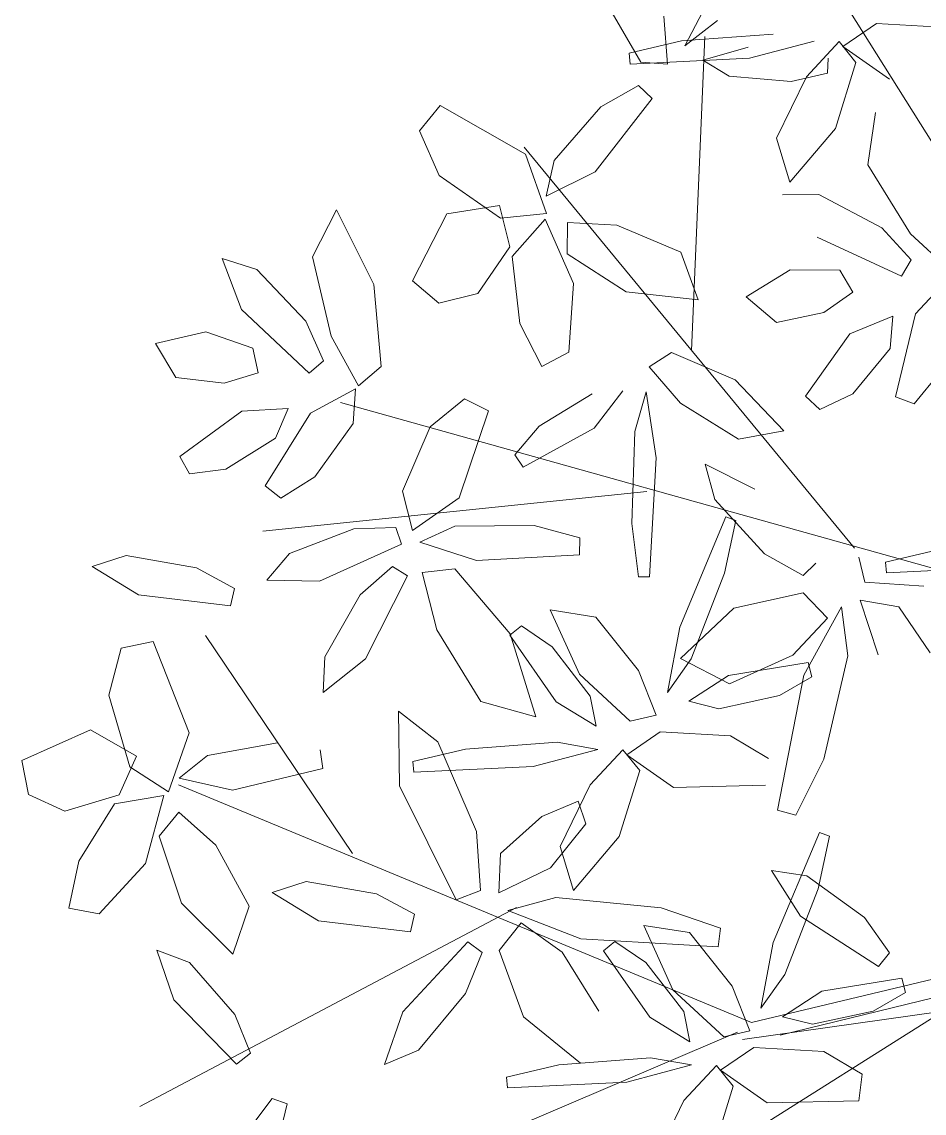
# Model space of a CAD drawing. Header units: metres. Extents: x 349703 to 349913, y 9282546 to 9282694.
# Drawn here: x 349716.203 to 349717.077, y 9282675.091 to 9282676.149 of the extents above; entities that cross this region are included whole.
import ezdxf

# ---------------------------------------------------------------- set-up
doc = ezdxf.new("R2010")
doc.units = ezdxf.units.M
doc.header["$LTSCALE"] = 0.25
doc.layers.add('ARQ-FONDO', color=253, linetype='CONTINUOUS', lineweight=9)

# ---------------------------------------------------------------- blocks, each defined once
blk = doc.blocks.new('ARR2')
at = {"layer": 'ARQ-FONDO', "lineweight": 5}
for p, q in [((2740.9083, 1214.8699), (2740.3874, 1215.6998)), ((2740.2011, 1215.5801), (2740.2447, 1215.6629)), ((2740.1395, 1215.5571), (2740.0908, 1215.6409)), ((2740.1716, 1215.6216), (2740.1769, 1215.5545)), ((2740.2471, 1215.6155), (2740.2011, 1215.5801)), ((2740.4696, 1215.6112), (2740.4227, 1215.5791)), ((2740.5679, 1215.6056), (2740.4696, 1215.6112)), ((2740.1231, 1215.5696), (2740.1965, 1215.5868)), ((2740.1965, 1215.5868), (2740.325, 1215.5964)), ((2740.2106, 1215.153), (2740.2292, 1215.5932)), ((2740.3822, 1215.5865), (2740.2916, 1215.5626)), ((2740.3715, 1215.5367), (2740.4174, 1215.5861)), ((2740.4174, 1215.5861), (2740.4407, 1215.5567)), ((2740.2265, 1215.5599), (2740.2898, 1215.578)), ((2740.4227, 1215.5791), (2740.4881, 1215.5333)), ((2740.1246, 1215.5544), (2740.1231, 1215.5696)), ((2740.2916, 1215.5626), (2740.1246, 1215.5544)), ((2740.1769, 1215.5545), (2740.1395, 1215.5571)), ((2740.2634, 1215.5374), (2740.2265, 1215.5599)), ((2740.4021, 1215.5626), (2740.4012, 1215.5418)), ((2740.4407, 1215.5567), (2740.412, 1215.4642)), ((2740.4012, 1215.5418), (2740.3501, 1215.53)), ((2740.1362, 1215.5242), (2740.0835, 1215.4945)), ((2740.1553, 1215.5061), (2740.1362, 1215.5242)), ((2740.3501, 1215.53), (2740.2634, 1215.5374)), ((2740.3295, 1215.4506), (2740.3715, 1215.5367)), ((2739.8586, 1215.4962), (2739.8296, 1215.4607)), ((2739.9781, 1215.4281), (2739.8586, 1215.4962)), ((2740.0835, 1215.4945), (2740.0179, 1215.4191)), ((2740.0756, 1215.4032), (2740.1553, 1215.5061)), ((2740.4684, 1215.4864), (2740.4573, 1215.4131)), ((2740.412, 1215.4642), (2740.3481, 1215.3887)), ((2739.8296, 1215.4607), (2739.8571, 1215.3984)), ((2740.3481, 1215.3887), (2740.3295, 1215.4506)), ((2740.4388, 1214.8759), (2739.976, 1215.4379)), ((2740.0073, 1215.3451), (2739.9781, 1215.4281)), ((2740.0179, 1215.4191), (2740.0071, 1215.3694)), ((2740.0071, 1215.3694), (2740.0756, 1215.4032)), ((2740.4573, 1215.4131), (2740.5173, 1215.3163)), ((2739.8571, 1215.3984), (2739.9431, 1215.3383)), ((2740.389, 1215.3716), (2740.3382, 1215.371)), ((2740.4773, 1215.3247), (2740.389, 1215.3716)), ((2739.9413, 1215.356), (2739.8676, 1215.3444)), ((2739.9561, 1215.2983), (2739.9413, 1215.356)), ((2739.7133, 1215.35), (2739.6795, 1215.2841)), ((2739.7653, 1215.2453), (2739.7133, 1215.35)), ((2739.8676, 1215.3444), (2739.8196, 1215.2508)), ((2739.9431, 1215.3383), (2740.0073, 1215.3451)), ((2740.0056, 1215.3371), (2739.9592, 1215.2846)), ((2740.0452, 1215.2467), (2740.0056, 1215.3371)), ((2740.0367, 1215.3322), (2740.0362, 1215.2887)), ((2740.106, 1215.3285), (2740.0367, 1215.3322)), ((2740.1957, 1215.291), (2740.106, 1215.3285)), ((2740.3865, 1215.3118), (2740.5047, 1215.2573)), ((2740.5181, 1215.28), (2740.4773, 1215.3247)), ((2740.5173, 1215.3163), (2740.5759, 1215.2626)), ((2739.9112, 1215.2329), (2739.9561, 1215.2983)), ((2739.5532, 1215.2819), (2739.5802, 1215.2105)), ((2739.6016, 1215.2664), (2739.5532, 1215.2819)), ((2739.6795, 1215.2841), (2739.7057, 1215.1732)), ((2739.9592, 1215.2846), (2739.9701, 1215.1908)), ((2740.0362, 1215.2887), (2740.1191, 1215.2351)), ((2740.22, 1215.2242), (2740.1957, 1215.291)), ((2740.5047, 1215.2573), (2740.5181, 1215.28)), ((2739.6704, 1215.1939), (2739.6016, 1215.2664)), ((2740.3489, 1215.266), (2740.2873, 1215.2282)), ((2740.4185, 1215.2657), (2740.3489, 1215.266)), ((2740.4367, 1215.2349), (2740.4185, 1215.2657)), ((2739.8196, 1215.2508), (2739.8566, 1215.2193)), ((2740.573, 1215.2569), (2740.5243, 1215.2046)), ((2739.7758, 1215.1308), (2739.7653, 1215.2453)), ((2740.0388, 1215.1509), (2740.0452, 1215.2467)), ((2740.1191, 1215.2351), (2740.22, 1215.2242)), ((2740.396, 1215.2062), (2740.4367, 1215.2349)), ((2739.8566, 1215.2193), (2739.9112, 1215.2329)), ((2740.2873, 1215.2282), (2740.3294, 1215.1922)), ((2739.5802, 1215.2105), (2739.675, 1215.1212)), ((2740.3294, 1215.1922), (2740.396, 1215.2062)), ((2740.5243, 1215.2046), (2740.4964, 1215.088)), ((2739.6949, 1215.1385), (2739.6704, 1215.1939)), ((2739.9701, 1215.1908), (2740.0006, 1215.1305)), ((2740.4924, 1215.2011), (2740.4321, 1215.1766)), ((2740.4887, 1215.156), (2740.4924, 1215.2011)), ((2739.53, 1215.179), (2739.4596, 1215.1626)), ((2739.5959, 1215.1565), (2739.53, 1215.179)), ((2739.7057, 1215.1732), (2739.7441, 1215.1036)), ((2740.4321, 1215.1766), (2740.3701, 1215.089)), ((2739.4596, 1215.1626), (2739.4881, 1215.1152)), ((2739.6034, 1215.1216), (2739.5959, 1215.1565)), ((2740.0006, 1215.1305), (2740.0388, 1215.1509)), ((2740.151, 1215.1302), (2740.1826, 1215.1504)), ((2740.1826, 1215.1504), (2740.2716, 1215.112)), ((2740.4365, 1215.0925), (2740.4887, 1215.156)), ((2739.675, 1215.1212), (2739.6949, 1215.1385)), ((2739.7441, 1215.1036), (2739.7758, 1215.1308)), ((2740.1952, 1215.0794), (2740.151, 1215.1302)), ((2739.4881, 1215.1152), (2739.5557, 1215.1074)), ((2739.5557, 1215.1074), (2739.6034, 1215.1216)), ((2740.2716, 1215.112), (2740.34, 1215.0406)), ((2740.5225, 1215.0785), (2740.5583, 1215.122)), ((2739.7396, 1215.0992), (2739.6768, 1215.065)), ((2739.7365, 1215.0507), (2739.7396, 1215.0992)), ((2740.1143, 1215.0964), (2740.0742, 1215.0442)), ((2739.8927, 1215.0854), (2739.8445, 1215.0461)), ((2739.9262, 1215.0684), (2739.8927, 1215.0854)), ((2739.9972, 1215.0468), (2740.0713, 1215.0925)), ((2740.1309, 1215.0394), (2740.1468, 1215.0953)), ((2740.1468, 1215.0953), (2740.161, 1215.0027)), ((2740.3701, 1215.089), (2740.3905, 1215.0702)), ((2740.3905, 1215.0702), (2740.4365, 1215.0925)), ((2740.4964, 1215.088), (2740.5225, 1215.0785)), ((2739.5805, 1215.0678), (2739.4939, 1215.0044)), ((2739.6455, 1215.0719), (2739.5805, 1215.0678)), ((2739.6277, 1215.0303), (2739.6455, 1215.0719)), ((2740.9134, 1214.7457), (2739.7186, 1215.0803)), ((2739.885, 1214.9464), (2739.9262, 1215.0684)), ((2740.2764, 1215.0286), (2740.1952, 1215.0794)), ((2739.6768, 1215.065), (2739.6133, 1214.9633)), ((2739.6829, 1214.976), (2739.7365, 1215.0507)), ((2739.8445, 1215.0461), (2739.8056, 1214.9557)), ((2739.9632, 1215.007), (2739.9972, 1215.0468)), ((2740.0742, 1215.0442), (2739.9748, 1214.9897)), ((2740.1269, 1214.9107), (2740.1309, 1215.0394)), ((2740.34, 1215.0406), (2740.2764, 1215.0286)), ((2739.558, 1214.9867), (2739.6277, 1215.0303)), ((2739.4939, 1215.0044), (2739.5073, 1214.9801)), ((2739.9748, 1214.9897), (2739.9632, 1215.007)), ((2740.161, 1215.0027), (2740.1516, 1214.8357)), ((2740.2295, 1214.9936), (2740.2993, 1214.9588)), ((2740.2433, 1214.9442), (2740.2295, 1214.9936)), ((2739.5073, 1214.9801), (2739.558, 1214.9867)), ((2739.6351, 1214.946), (2739.6829, 1214.976)), ((2739.6133, 1214.9633), (2739.6351, 1214.946)), ((2740.1478, 1214.9555), (2739.6101, 1214.8999)), ((2739.8056, 1214.9557), (2739.8197, 1214.9006)), ((2739.8197, 1214.9006), (2739.885, 1214.9464)), ((2740.3129, 1214.8681), (2740.2433, 1214.9442)), ((2740.194, 1214.7655), (2740.2585, 1214.9199)), ((2740.2728, 1214.9146), (2740.2568, 1214.841)), ((2740.2585, 1214.9199), (2740.2728, 1214.9146)), ((2739.7376, 1214.9031), (2739.6474, 1214.8683)), ((2739.7961, 1214.9051), (2739.7376, 1214.9031)), ((2739.804, 1214.8814), (2739.7961, 1214.9051)), ((2739.879, 1214.9068), (2739.8301, 1214.8844)), ((2739.9901, 1214.9079), (2739.879, 1214.9068)), ((2740.054, 1214.8904), (2739.9901, 1214.9079)), ((2740.1363, 1214.8359), (2740.1269, 1214.9107)), ((2739.8301, 1214.8844), (2739.9091, 1214.8588)), ((2740.0534, 1214.8668), (2740.054, 1214.8904)), ((2739.6474, 1214.8683), (2739.6156, 1214.8313)), ((2739.6893, 1214.8297), (2739.804, 1214.8814)), ((2739.9091, 1214.8588), (2740.0534, 1214.8668)), ((2740.3669, 1214.8376), (2740.3129, 1214.8681)), ((2740.4822, 1214.8564), (2740.5556, 1214.8737)), ((2739.4186, 1214.8655), (2739.3709, 1214.8502)), ((2739.5171, 1214.8484), (2739.4186, 1214.8655)), ((2740.3846, 1214.8552), (2740.3669, 1214.8376)), ((2740.4451, 1214.8636), (2740.4533, 1214.8284)), ((2740.4837, 1214.8412), (2740.4822, 1214.8564)), ((2739.3709, 1214.8502), (2739.4356, 1214.8106)), ((2739.5701, 1214.8197), (2739.5171, 1214.8484)), ((2739.7915, 1214.8504), (2739.7464, 1214.8104)), ((2739.754, 1214.7209), (2739.8126, 1214.837)), ((2739.8126, 1214.837), (2739.7915, 1214.8504)), ((2739.833, 1214.842), (2739.8791, 1214.847)), ((2739.8538, 1214.7616), (2739.833, 1214.842)), ((2739.8791, 1214.847), (2739.9563, 1214.7558)), ((2740.1516, 1214.8357), (2740.1363, 1214.8359)), ((2740.2568, 1214.841), (2740.2102, 1214.7209)), ((2740.6508, 1214.8495), (2740.4837, 1214.8412)), ((2739.6156, 1214.8313), (2739.6893, 1214.8297)), ((2740.4533, 1214.8284), (2740.5361, 1214.8228)), ((2739.4356, 1214.8106), (2739.5648, 1214.7953)), ((2739.5648, 1214.7953), (2739.5701, 1214.8197)), ((2739.7464, 1214.8104), (2739.6966, 1214.7238)), ((2740.3668, 1214.8135), (2740.2699, 1214.792)), ((2740.4009, 1214.7777), (2740.3668, 1214.8135)), ((2740.2699, 1214.792), (2740.1951, 1214.7214)), ((2740.4206, 1214.794), (2740.3678, 1214.698)), ((2740.4296, 1214.7249), (2740.4206, 1214.794)), ((2740.4466, 1214.8032), (2740.5011, 1214.7936)), ((2740.4721, 1214.7265), (2740.4466, 1214.8032)), ((2740.5011, 1214.7936), (2740.5447, 1214.7292)), ((2740.0127, 1214.7894), (2740.0766, 1214.7795)), ((2740.0534, 1214.6993), (2740.0127, 1214.7894)), ((2740.0766, 1214.7795), (2740.1363, 1214.7046)), ((2740.3525, 1214.7262), (2740.4009, 1214.7777)), ((2739.9155, 1214.661), (2739.8538, 1214.7616)), ((2739.9562, 1214.7539), (2739.9722, 1214.7673)), ((2739.9722, 1214.7673), (2740.0154, 1214.7377)), ((2740.1767, 1214.6735), (2740.194, 1214.7655)), ((2739.4565, 1214.7454), (2739.4116, 1214.7359)), ((2739.5069, 1214.6174), (2739.4565, 1214.7454)), ((2739.7357, 1214.4481), (2739.5297, 1214.7537)), ((2740.0209, 1214.6608), (2739.9562, 1214.7539)), ((2739.9563, 1214.7558), (2739.9924, 1214.6394)), ((2739.4116, 1214.7359), (2739.3941, 1214.6702)), ((2740.0154, 1214.7377), (2740.0687, 1214.6688)), ((2739.6966, 1214.7238), (2739.6946, 1214.6737)), ((2739.6946, 1214.6737), (2739.754, 1214.7209)), ((2740.2102, 1214.7209), (2740.1767, 1214.6735)), ((2740.1951, 1214.7214), (2740.2639, 1214.6861)), ((2740.2621, 1214.6975), (2740.3739, 1214.7159)), ((2740.2639, 1214.6861), (2740.3525, 1214.7262)), ((2740.3739, 1214.7159), (2740.3792, 1214.6957)), ((2740.3958, 1214.5805), (2740.4296, 1214.7249)), ((2740.1246, 1214.6335), (2740.0534, 1214.6993)), ((2740.1363, 1214.7046), (2740.1611, 1214.6419)), ((2740.2069, 1214.6617), (2740.2621, 1214.6975)), ((2740.3678, 1214.698), (2740.3311, 1214.5088)), ((2740.3792, 1214.6957), (2740.3339, 1214.6694)), ((2739.3941, 1214.6702), (2739.4234, 1214.5694)), ((2740.0687, 1214.6688), (2740.077, 1214.6264)), ((2740.3339, 1214.6694), (2740.2488, 1214.651)), ((2739.9924, 1214.6394), (2739.9155, 1214.661)), ((2740.077, 1214.6264), (2740.0209, 1214.6608)), ((2740.2488, 1214.651), (2740.2069, 1214.6617)), ((2739.8002, 1214.6476), (2739.8013, 1214.543)), ((2739.8551, 1214.6047), (2739.8002, 1214.6476)), ((2740.1611, 1214.6419), (2740.1246, 1214.6335)), ((2739.3684, 1214.6215), (2739.2724, 1214.5786)), ((2739.4331, 1214.5843), (2739.3684, 1214.6215)), ((2739.4777, 1214.5345), (2739.5069, 1214.6174)), ((2740.1668, 1214.6187), (2740.1199, 1214.5866)), ((2740.2651, 1214.6131), (2740.1668, 1214.6187)), ((2740.3185, 1214.5812), (2740.2651, 1214.6131)), ((2739.6307, 1214.6032), (2739.5323, 1214.5855)), ((2739.6939, 1214.5672), (2739.6904, 1214.5933)), ((2739.8203, 1214.5771), (2739.8937, 1214.5944)), ((2739.9093, 1214.4789), (2739.8551, 1214.6047)), ((2739.8937, 1214.5944), (2740.0221, 1214.604)), ((2740.0793, 1214.594), (2739.9888, 1214.5701)), ((2740.0221, 1214.604), (2740.0793, 1214.594)), ((2740.0687, 1214.5443), (2740.1145, 1214.5936)), ((2740.1145, 1214.5936), (2740.1379, 1214.5643)), ((2739.2724, 1214.5786), (2739.2815, 1214.5308)), ((2739.4085, 1214.5301), (2739.4331, 1214.5843)), ((2739.5323, 1214.5855), (2739.4928, 1214.5535)), ((2739.8217, 1214.5619), (2739.8203, 1214.5771)), ((2740.1199, 1214.5866), (2740.1853, 1214.5408)), ((2740.3567, 1214.502), (2740.3958, 1214.5805)), ((2739.4234, 1214.5694), (2739.4777, 1214.5345)), ((2739.5673, 1214.5369), (2739.6939, 1214.5672)), ((2739.9888, 1214.5701), (2739.8217, 1214.5619)), ((2740.1379, 1214.5643), (2740.1091, 1214.4717)), ((2739.4928, 1214.5535), (2739.5673, 1214.5369)), ((2739.2815, 1214.5308), (2739.3325, 1214.5073)), ((2739.3325, 1214.5073), (2739.4085, 1214.5301)), ((2740.2945, 1214.2111), (2739.492, 1214.5443)), ((2739.8013, 1214.543), (2739.8809, 1214.3833)), ((2740.0267, 1214.4581), (2740.0687, 1214.5443)), ((2740.1853, 1214.5408), (2740.314, 1214.544)), ((2739.4023, 1214.5175), (2739.352, 1214.4375)), ((2739.4714, 1214.5293), (2739.4023, 1214.5175)), ((2739.4456, 1214.434), (2739.4714, 1214.5293)), ((2740.0008, 1214.4999), (2740.0516, 1214.5215)), ((2740.0516, 1214.5215), (2740.0623, 1214.4899)), ((2739.4925, 1214.506), (2739.4649, 1214.4724)), ((2739.5442, 1214.4597), (2739.4925, 1214.506)), ((2739.9428, 1214.4481), (2740.0008, 1214.4999)), ((2740.3311, 1214.5088), (2740.3567, 1214.502)), ((2740.0623, 1214.4899), (2740.0131, 1214.4282)), ((2739.4649, 1214.4724), (2739.4959, 1214.3786)), ((2739.9147, 1214.3961), (2739.9093, 1214.4789)), ((2740.1091, 1214.4717), (2740.0453, 1214.3962)), ((2740.3251, 1214.3232), (2740.3896, 1214.4776)), ((2740.4039, 1214.4723), (2740.3879, 1214.3987)), ((2740.3896, 1214.4776), (2740.4039, 1214.4723)), ((2739.5906, 1214.3743), (2739.5442, 1214.4597)), ((2740.0453, 1214.3962), (2740.0267, 1214.4581)), ((2739.9405, 1214.3928), (2739.9428, 1214.4481)), ((2739.352, 1214.4375), (2739.338, 1214.3714)), ((2739.3805, 1214.3634), (2739.4456, 1214.434)), ((2740.0131, 1214.4282), (2739.9405, 1214.3928)), ((2740.3225, 1214.4241), (2740.3631, 1214.3601)), ((2740.372, 1214.4168), (2740.3225, 1214.4241)), ((2739.6708, 1214.4087), (2739.6231, 1214.3935)), ((2739.7693, 1214.3916), (2739.6708, 1214.4087)), ((2740.4529, 1214.3582), (2740.372, 1214.4168)), ((2739.6231, 1214.3935), (2739.6878, 1214.3539)), ((2739.8809, 1214.3833), (2739.9147, 1214.3961)), ((2740.3879, 1214.3987), (2740.3413, 1214.2785)), ((2739.4959, 1214.3786), (2739.5677, 1214.307)), ((2739.8223, 1214.3629), (2739.7693, 1214.3916)), ((2740.0204, 1214.3863), (2739.9531, 1214.3682)), ((2740.168, 1214.372), (2740.0204, 1214.3863)), ((2739.338, 1214.3714), (2739.3805, 1214.3634)), ((2739.9655, 1214.3726), (2739.4378, 1214.0937)), ((2739.5677, 1214.307), (2739.5906, 1214.3743)), ((2739.817, 1214.3385), (2739.8223, 1214.3629)), ((2739.9531, 1214.3682), (2740.0553, 1214.3287)), ((2740.251, 1214.3436), (2740.168, 1214.372)), ((2740.9352, 1214.3642), (2740.2945, 1214.2111)), ((2739.6878, 1214.3539), (2739.817, 1214.3385)), ((2739.9718, 1214.3509), (2739.9409, 1214.3123)), ((2740.0294, 1214.3098), (2739.9718, 1214.3509)), ((2740.1438, 1214.347), (2740.2077, 1214.3372)), ((2740.1845, 1214.2569), (2740.1438, 1214.347)), ((2740.3631, 1214.3601), (2740.4724, 1214.2895)), ((2740.4879, 1214.3091), (2740.4529, 1214.3582)), ((2740.2077, 1214.3372), (2740.2674, 1214.2622)), ((2740.2477, 1214.3174), (2740.251, 1214.3436)), ((2740.3345, 1214.1933), (2740.9358, 1214.3402)), ((2739.8059, 1214.2262), (2739.8972, 1214.3245)), ((2739.8972, 1214.3245), (2739.917, 1214.3092)), ((2740.0553, 1214.3287), (2740.2477, 1214.3174)), ((2740.0873, 1214.3116), (2740.1033, 1214.325)), ((2740.1033, 1214.325), (2740.1465, 1214.2954)), ((2740.3077, 1214.2312), (2740.3251, 1214.3232)), ((2739.4613, 1214.3126), (2739.4851, 1214.2428)), ((2739.5071, 1214.2954), (2739.4613, 1214.3126)), ((2739.917, 1214.3092), (2739.8939, 1214.2517)), ((2739.9409, 1214.3123), (2739.9751, 1214.2191)), ((2740.0808, 1214.2273), (2740.0294, 1214.3098)), ((2740.152, 1214.2185), (2740.0873, 1214.3116)), ((2740.4724, 1214.2895), (2740.4879, 1214.3091)), ((2739.5706, 1214.2225), (2739.5071, 1214.2954)), ((2740.1465, 1214.2954), (2740.1997, 1214.2265)), ((2740.3413, 1214.2785), (2740.3077, 1214.2312)), ((2740.3932, 1214.2552), (2740.505, 1214.2735)), ((2740.505, 1214.2735), (2740.5103, 1214.2534)), ((2740.2557, 1214.1911), (2740.1845, 1214.2569)), ((2740.2674, 1214.2622), (2740.2922, 1214.1996)), ((2740.338, 1214.2193), (2740.3932, 1214.2552)), ((2739.4851, 1214.2428), (2739.573, 1214.1527)), ((2739.8939, 1214.2517), (2739.8278, 1214.1726)), ((2740.5103, 1214.2534), (2740.4649, 1214.2271)), ((2739.6024, 1213.6218), (2740.5631, 1214.2272)), ((2739.7806, 1214.1524), (2739.8059, 1214.2262)), ((2740.1997, 1214.2265), (2740.2081, 1214.1841)), ((2740.2821, 1214.1872), (2740.5631, 1214.2272)), ((2740.4649, 1214.2271), (2740.3798, 1214.2087)), ((2739.5925, 1214.1683), (2739.5706, 1214.2225)), ((2739.9751, 1214.2191), (2740.055, 1214.1543)), ((2740.2081, 1214.1841), (2740.152, 1214.2185)), ((2740.3798, 1214.2087), (2740.338, 1214.2193)), ((2740.275, 1214.1978), (2739.5306, 1213.8801)), ((2740.2922, 1214.1996), (2740.2557, 1214.1911)), ((2739.573, 1214.1527), (2739.5925, 1214.1683)), ((2739.8278, 1214.1726), (2739.7806, 1214.1524)), ((2740.2979, 1214.1764), (2740.251, 1214.1443)), ((2740.3961, 1214.1708), (2740.2979, 1214.1764)), ((2740.4496, 1214.1389), (2740.3961, 1214.1708)), ((2739.9514, 1214.1348), (2740.0247, 1214.152)), ((2740.0247, 1214.152), (2740.1532, 1214.1616)), ((2740.2104, 1214.1517), (2740.1199, 1214.1278)), ((2740.1532, 1214.1616), (2740.2104, 1214.1517)), ((2740.1997, 1214.1019), (2740.2456, 1214.1512)), ((2740.2456, 1214.1512), (2740.269, 1214.1219)), ((2739.9528, 1214.1196), (2739.9514, 1214.1348)), ((2740.251, 1214.1443), (2740.3164, 1214.0985)), ((2740.4451, 1214.1016), (2740.4496, 1214.1389)), ((2740.1199, 1214.1278), (2739.9528, 1214.1196)), ((2740.269, 1214.1219), (2740.2402, 1214.0293)), ((2739.6232, 1214.1048), (2739.5933, 1214.0649)), ((2739.6442, 1214.0974), (2739.6232, 1214.1048)), ((2740.1577, 1214.0158), (2740.1997, 1214.1019)), ((2740.3164, 1214.0985), (2740.4451, 1214.1016)), ((2739.6192, 1213.9933), (2739.6442, 1214.0974))]:
    blk.add_line(p, q, dxfattribs=at)

msp = doc.modelspace()

# ---------------------------------------------------------------- block references
at = {"layer": 'ARQ-FONDO', "xscale": 0.6917913537138002, "yscale": 0.6917913537138002, "zscale": 0.6917913537138002}
msp.add_blockref('ARR2', (347821.1979, 9281835.1979), dxfattribs=at)
msp.add_blockref('ARR2', (347821.1979, 9281835.1979), dxfattribs=at)

doc.saveas('drawing.dxf')
